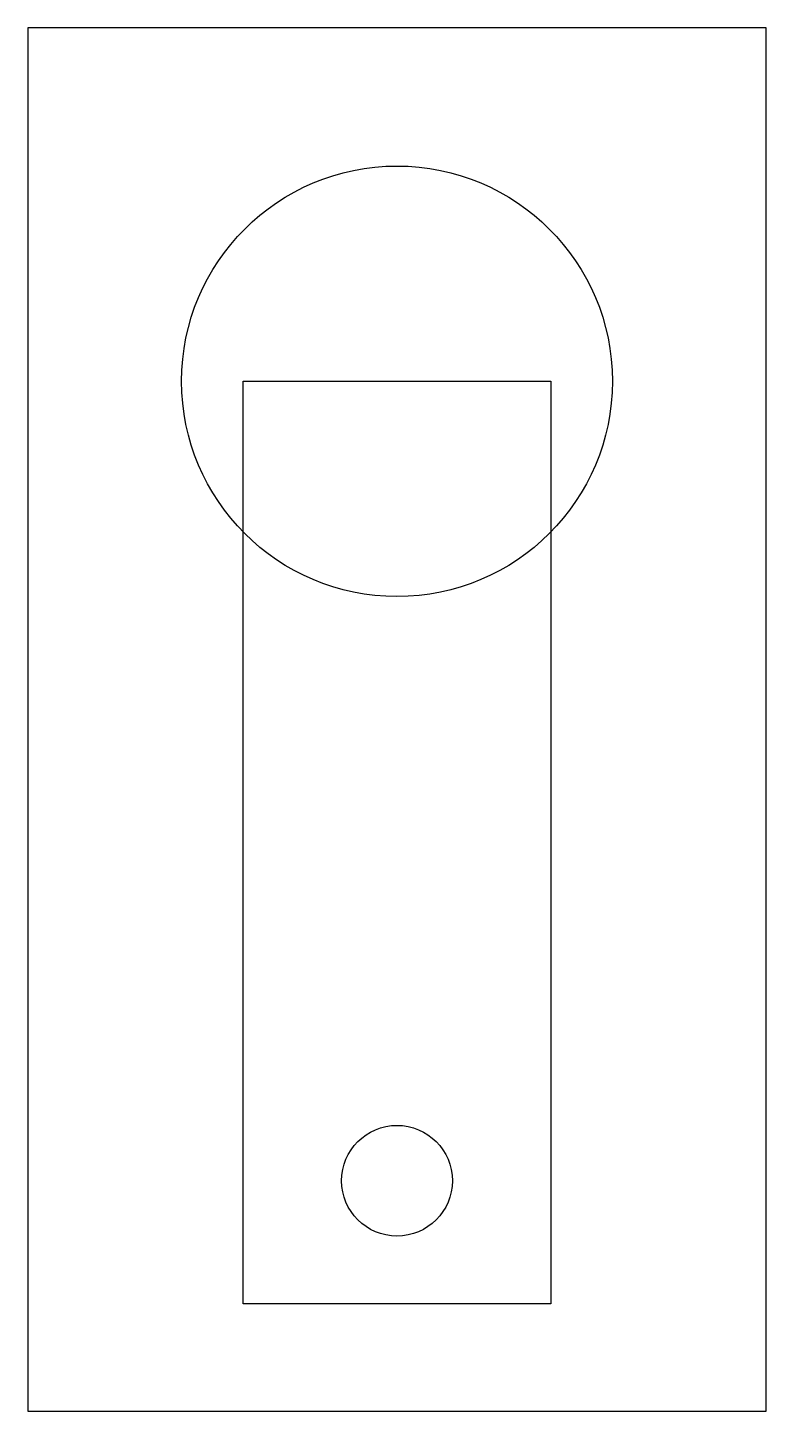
# Model space of a CAD drawing. Header units: millimetres. Extents: x 0 to 12, y 0 to 22.5.
import ezdxf

# ---------------------------------------------------------------- set-up
doc = ezdxf.new("R2010")
doc.units = ezdxf.units.MM
doc.layers.get('0').update_dxf_attribs({"linetype": 'CONTINUOUS'})

msp = doc.modelspace()

# ---------------------------------------------------------------- linework, layer by layer
for points in [[(0, 22.5), (0, 0), (12, 0), (12, 22.5)], [(3.5, 16.75), (8.5, 16.75), (8.5, 1.75), (3.5, 1.75)]]:
    msp.add_lwpolyline(points, close=True)
for centre, radius in [((6, 16.75), 3.5), ((6, 3.75), 0.9)]:
    msp.add_circle(centre, radius)

doc.saveas('drawing.dxf')
